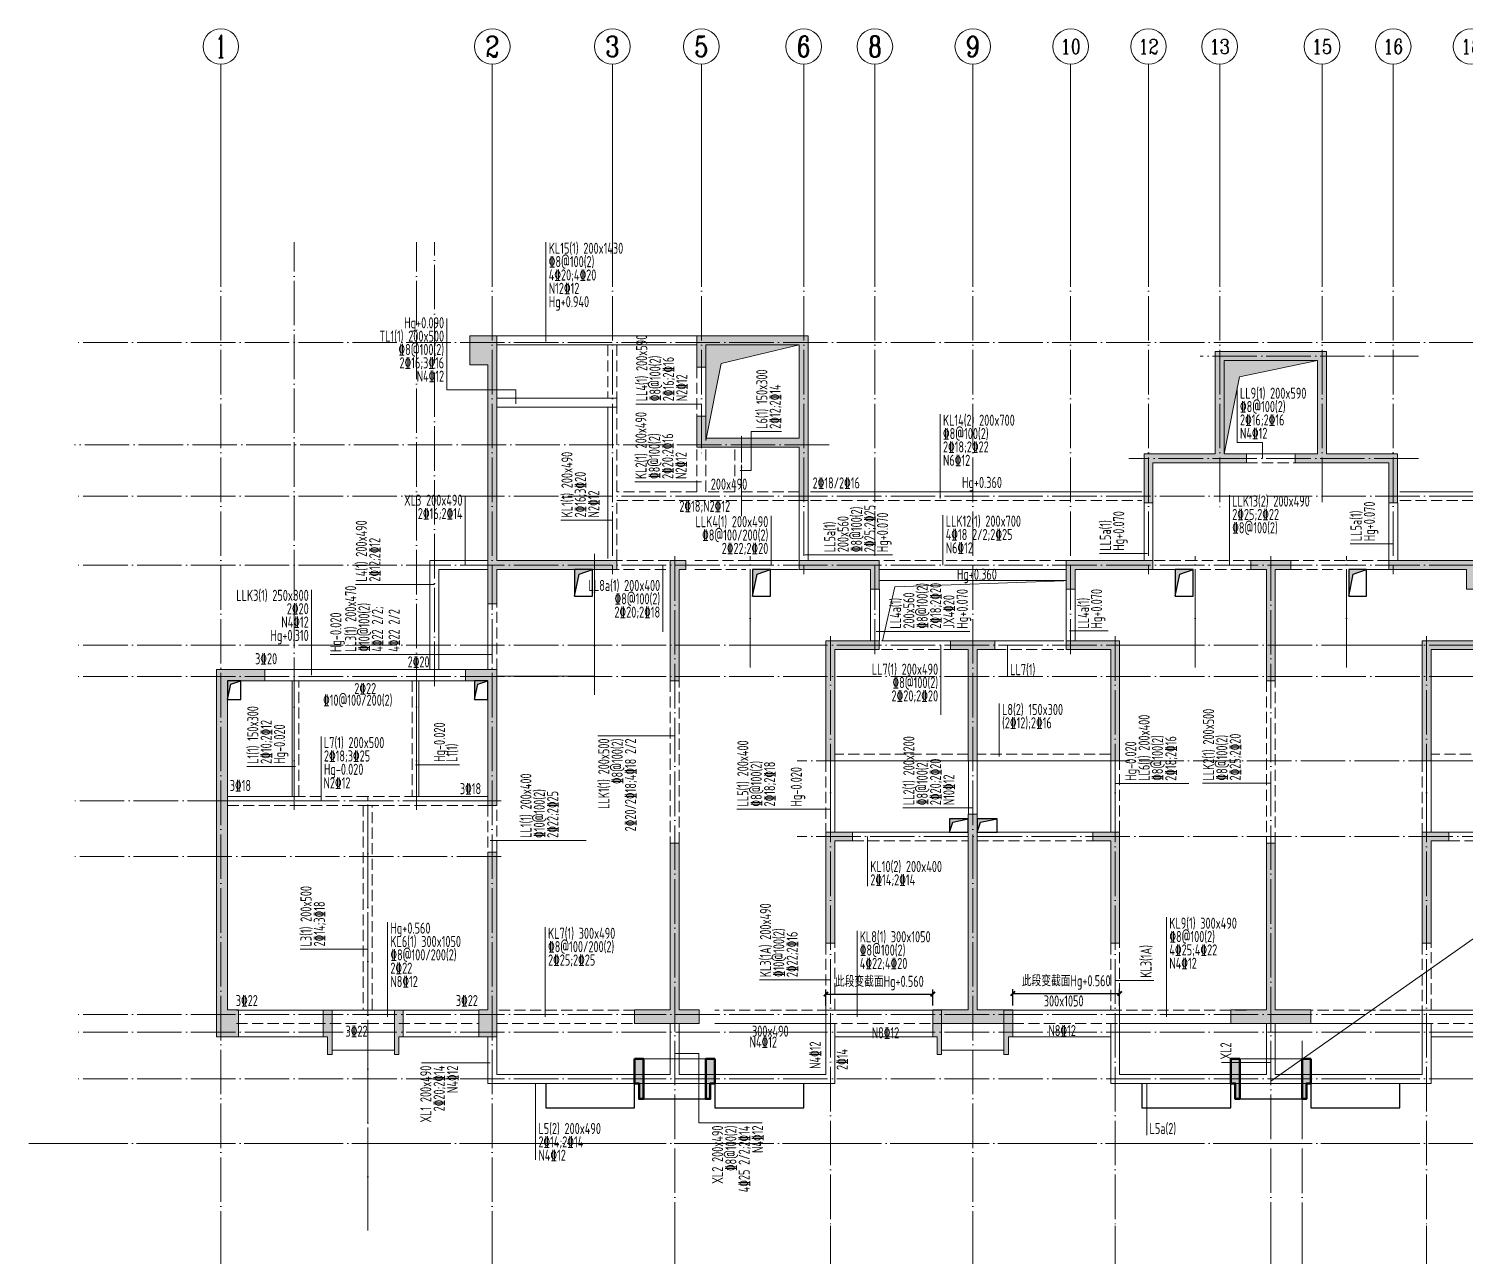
# Model space of a CAD drawing. Extents: x 5874492 to 7194610, y -939842 to -279257.
# Drawn here: x 7067266 to 7099554, y -798628 to -771037 of the extents above; entities that cross this region are included whole.
import ezdxf
from ezdxf.enums import TextEntityAlignment as Align

# ---------------------------------------------------------------- set-up
doc = ezdxf.new("R2010")
doc.units = 0
doc.header["$LTSCALE"] = 1000
doc.linetypes.add('DASH', pattern=[0.35, 0.25, -0.1])
doc.linetypes.add('DOTE', pattern=[2.42, 2, -0.2, 0.02, -0.2])
for name, color, linetype, lineweight in [('A-墙体', 140, 'Continuous', 50), ('A-大样-填充', 8, 'Continuous', 9), ('A-标注-轴号', 3, 'Continuous', 15), ('A-标注-轴号文字', 7, 'Continuous', 15), ('A-轴线-塔楼', 1, 'DOTE', 9), ('A-轴线-塔楼$J4-三层平面图-山2', 1, 'DOTE', 9), ('A-轴线-隔墙', 41, 'DOTE', 9), ('S-基础-DQ', 6, 'Continuous', 20), ('S-墙柱-HATCH', 251, 'Continuous', 20), ('S-墙柱-WALL', 6, 'Continuous', 20), ('S-大样-DIM', 3, 'Continuous', 20), ('S-大样-HATCH', 251, 'Continuous', 20), ('S-大样-实线', 2, 'Continuous', 20), ('S-板-BEAM', 4, 'DASH', 20), ('S-板-BEAM-CON', 2, 'Continuous', 20), ('S-板-板面填充', 251, 'Continuous', 20), ('S-板-模板线条', 140, 'Continuous', 20), ('S-板-洞口边线', 211, 'Continuous', 20), ('S-梁-垂直原位标注', 140, 'Continuous', 20), ('S-梁-垂直集中标注', 45, 'Continuous', 20), ('S-梁-水平原位标注', 21, 'Continuous', 20), ('S-梁-水平集中标注', 191, 'Continuous', 20), ('S-轴网-轴号', 3, 'Continuous', 20), ('S-轴网-轴线', 1, 'DOTE', 9)]:
    doc.layers.add(name, color=color, linetype=linetype, lineweight=lineweight)
doc.layers.add('HOLE', color=5, linetype='Continuous')
doc.layers.add('HOLE_HATCH', color=9, linetype='Continuous')
doc.styles.add('_TCH_AXIS', font='COMPLEX.shx', dxfattribs={"bigfont": 'hztxt.shx'})
doc.styles.add('COMPLEX', font='COMPLEX')
doc.styles.add('TSSD_Rein', font='tssdeng.shx', dxfattribs={"width": 0.7, "bigfont": 'hztxt.shx'})
doc.styles.add('TSSD_REIN_T3', font='tssdeng.shx', dxfattribs={"width": 0.7, "bigfont": 'hztxt.shx'})
doc.dimstyles.new('_TCH_ARCH&&100', dxfattribs={"dimtxt": 250, "dimasz": 100, "dimexe": 100, "dimexo": 100, "dimgap": 100, "dimtad": 1, "dimdec": 0, "dimzin": 0, "dimdsep": 46, "dimtxsty": 'TSSD_REIN_T3', "dimblk": 'ARCHTICK', "dimcen": 0.09, "dimclrt": 7, "dimazin": 2, "dimtfac": 1, "dimtdec": 0, "dimtix": 1, "dimtmove": 2, "dimatfit": 3, "dimfxl": 0, "dimtolj": 1, "dimtzin": 0, "dimarcsym": 0})

# ---------------------------------------------------------------- blocks, each defined once
blk = doc.blocks.new('20191023.11405152')
at = {"layer": 'S-大样-HATCH'}
h = blk.add_hatch(color=256, dxfattribs=at)
h.dxf.hatch_style = 1
h.paths.add_polyline_path([(-100, 0), (0, 0), (0, -400), (100, -400), (100, 600), (-100, 600)])
at = {"layer": 'S-大样-实线'}
blk.add_lwpolyline([(-100, 0), (0, 0), (0, -400), (100, -400), (100, 600), (-100, 600)], close=True, dxfattribs=at)
blk = doc.blocks.new('_ArchTick')
at = {"color": 0, "linetype": 'ByBlock', "const_width": 0.4}
blk.add_lwpolyline([(-0.5, -0.5), (0.5, 0.5)], dxfattribs=at)
blk = doc.blocks.new('*D1876')
at = {"layer": 'Defpoints', "color": 0, "linetype": 'Continuous', "transparency": 16777216}
for p in [(7087585, -792735), (7085185, -793093), (7087585, -793093)]:
    blk.add_point(p, dxfattribs=at)
at = {"layer": 'S-梁-水平集中标注', "color": 0, "linetype": 'Continuous', "lineweight": -2, "transparency": 16777216}
for p, q in [((7085185, -792993), (7085185, -792635)), ((7087585, -792993), (7087585, -792635)), ((7085185, -792735), (7087585, -792735))]:
    blk.add_line(p, q, dxfattribs=at)
at = {"layer": 'S-梁-水平集中标注', "color": 0, "linetype": 'Continuous', "lineweight": -2, "transparency": 16777216, "xscale": 100, "yscale": 100, "zscale": 100, "rotation": 180}
blk.add_blockref('_ArchTick', (7085185, -792735), dxfattribs=at)
at = {"layer": 'S-梁-水平集中标注', "color": 0, "linetype": 'Continuous', "lineweight": -2, "transparency": 16777216, "xscale": 100, "yscale": 100, "zscale": 100}
blk.add_blockref('_ArchTick', (7087585, -792735), dxfattribs=at)
at = {"layer": 'S-梁-水平集中标注', "color": 7, "linetype": 'Continuous', "transparency": 16777216, "insert": (7086385, -792486), "char_height": 250, "attachment_point": 5, "style": 'TSSD_REIN_T3'}
blk.add_mtext('\\A1;此段变截面Hg+0.560', dxfattribs=at)
blk = doc.blocks.new('*D1877')
at = {"layer": 'Defpoints', "color": 0, "linetype": 'Continuous', "transparency": 16777216}
for p in [(7091785, -792721), (7089385, -793093), (7091785, -793093)]:
    blk.add_point(p, dxfattribs=at)
at = {"layer": 'S-梁-水平集中标注', "color": 0, "linetype": 'Continuous', "lineweight": -2, "transparency": 16777216}
for p, q in [((7089385, -792993), (7089385, -792621)), ((7091785, -792993), (7091785, -792621)), ((7089385, -792721), (7091785, -792721))]:
    blk.add_line(p, q, dxfattribs=at)
at = {"layer": 'S-梁-水平集中标注', "color": 0, "linetype": 'Continuous', "lineweight": -2, "transparency": 16777216, "xscale": 100, "yscale": 100, "zscale": 100, "rotation": 180}
blk.add_blockref('_ArchTick', (7089385, -792721), dxfattribs=at)
at = {"layer": 'S-梁-水平集中标注', "color": 0, "linetype": 'Continuous', "lineweight": -2, "transparency": 16777216, "xscale": 100, "yscale": 100, "zscale": 100}
blk.add_blockref('_ArchTick', (7091785, -792721), dxfattribs=at)
at = {"layer": 'S-梁-水平集中标注', "color": 7, "linetype": 'Continuous', "transparency": 16777216, "insert": (7090585, -792472), "char_height": 250, "attachment_point": 5, "style": 'TSSD_REIN_T3'}
blk.add_mtext('\\A1;此段变截面Hg+0.560', dxfattribs=at)
blk = doc.blocks.new('sfdhgfjhgfkjhgkjhgk')
at = {"layer": 'S-板-BEAM'}
for p, q in [((6597491, -1417404), (6597491, -1418604)), ((6597691, -1418704), (6597691, -1417404)), ((6599491, -1417904), (6599491, -1419054)), ((6597691, -1420704), (6597691, -1418704)), ((6599491, -1419754), (6599491, -1420704)), ((6599691, -1420704), (6599691, -1419754)), ((6600341, -1419754), (6600341, -1420704)), ((6600491, -1420704), (6600491, -1419754)), ((6611841, -1420054), (6612941, -1420054)), ((6599491, -1420704), (6597691, -1420704)), ((6597691, -1422254), (6597691, -1420904)), ((6597691, -1420904), (6601791, -1420904)), ((6600341, -1420704), (6599691, -1420704)), ((6601791, -1420704), (6600491, -1420704)), ((6602041, -1420904), (6609491, -1420904)), ((6615291, -1420904), (6621741, -1420904)), ((6598866, -1422254), (6597691, -1422254)), ((6600666, -1422254), (6599441, -1422254)), ((6607791, -1422254), (6603591, -1422254)), ((6610716, -1422254), (6609741, -1422254)), ((6612141, -1422254), (6610716, -1422254)), ((6614066, -1422254), (6612841, -1422254)), ((6615041, -1422254), (6614066, -1422254)), ((6597141, -1422454), (6598866, -1422454)), ((6599441, -1422454), (6600591, -1422454)), ((6610791, -1422454), (6612141, -1422454)), ((6612841, -1422454), (6613991, -1422454)), ((6594991, -1424704), (6594991, -1423224)), ((6603641, -1424254), (6605191, -1424254)), ((6606191, -1424254), (6607741, -1424254)), ((6590541, -1427554), (6590541, -1424954)), ((6593091, -1424954), (6593091, -1427554)), ((6598891, -1424954), (6598891, -1428604)), ((6599091, -1428604), (6599091, -1424954)), ((6612291, -1424954), (6612291, -1428604)), ((6612491, -1428604), (6612491, -1424954)), ((6602391, -1426754), (6602391, -1428354)), ((6605591, -1426604), (6602591, -1426604)), ((6608791, -1426604), (6605791, -1426604)), ((6608991, -1428354), (6608991, -1426754)), ((6615791, -1426754), (6615791, -1428354)), ((6618991, -1426604), (6615991, -1426604)), ((6588941, -1427754), (6590466, -1427754)), ((6592091, -1427554), (6590466, -1427554)), ((6590466, -1427754), (6592091, -1427754)), ((6591991, -1427754), (6591991, -1432354)), ((6593166, -1427554), (6592091, -1427554)), ((6592091, -1427754), (6593166, -1427754)), ((6592191, -1432354), (6592191, -1427754)), ((6593166, -1427754), (6594791, -1427754)), ((6594791, -1427754), (6594791, -1428804)), ((6594991, -1428804), (6594991, -1427754)), ((6602991, -1428554), (6605591, -1428554)), ((6605791, -1428554), (6608391, -1428554)), ((6616391, -1428554), (6618991, -1428554)), ((6602391, -1430854), (6602391, -1432354)), ((6602591, -1432354), (6602591, -1430854)), ((6608791, -1430854), (6608791, -1432354)), ((6608991, -1432354), (6608991, -1430854)), ((6615791, -1430854), (6615791, -1432354)), ((6615991, -1432354), (6615991, -1430854)), ((6598091, -1432354), (6594991, -1432354)), ((6602441, -1432354), (6599891, -1432354)), ((6611841, -1432354), (6608991, -1432354)), ((6615791, -1432354), (6613291, -1432354)), ((6589141, -1432654), (6592091, -1432654)), ((6592091, -1432654), (6594591, -1432654)), ((6594991, -1432654), (6598091, -1432654)), ((6602391, -1432654), (6604791, -1432654)), ((6606591, -1432654), (6608991, -1432654)), ((6615791, -1432654), (6618191, -1432654))]:
    blk.add_line(p, q, dxfattribs=at)
at = {"layer": 'S-板-BEAM-CON'}
for p, q in [((6594991, -1417404), (6597591, -1417404)), ((6597606, -1417202), (6595006, -1417202)), ((6599491, -1417204), (6597591, -1417204)), ((6597591, -1417404), (6599491, -1417404)), ((6599691, -1419054), (6599691, -1417904)), ((6597691, -1418604), (6594991, -1418604)), ((6594991, -1418804), (6597691, -1418804)), ((6597491, -1418804), (6597491, -1422204)), ((6612941, -1419854), (6611841, -1419854)), ((6601791, -1420904), (6601791, -1422254)), ((6601991, -1422254), (6601991, -1420904)), ((6609491, -1420704), (6602041, -1420704)), ((6609541, -1420954), (6609541, -1422254)), ((6609741, -1422254), (6609741, -1420954)), ((6615041, -1420954), (6615041, -1422254)), ((6615241, -1422254), (6615241, -1420954)), ((6621741, -1420704), (6615291, -1420704)), ((6594791, -1422254), (6593491, -1422254)), ((6593491, -1422254), (6593491, -1424704)), ((6601766, -1422254), (6600666, -1422254)), ((6593691, -1422454), (6594791, -1422454)), ((6593691, -1424704), (6593691, -1422454)), ((6600741, -1422454), (6601766, -1422454)), ((6603591, -1422454), (6607791, -1422454)), ((6609741, -1422454), (6610641, -1422454)), ((6614141, -1422454), (6615041, -1422454)), ((6603391, -1422894), (6603391, -1424054)), ((6603591, -1422704), (6607791, -1422704)), ((6603591, -1424054), (6603591, -1422894)), ((6607791, -1422894), (6607791, -1424054)), ((6607991, -1424054), (6607991, -1422894)), ((6594791, -1423224), (6594791, -1424704)), ((6605191, -1424054), (6603641, -1424054)), ((6607741, -1424054), (6606191, -1424054)), ((6590466, -1424704), (6589781, -1424704)), ((6593166, -1424704), (6590466, -1424704)), ((6593591, -1424704), (6593166, -1424704)), ((6594291, -1424704), (6593591, -1424704)), ((6589781, -1424954), (6590466, -1424954)), ((6590391, -1424954), (6590391, -1427554)), ((6593166, -1424954), (6590466, -1424954)), ((6590466, -1424954), (6593166, -1424954)), ((6593166, -1424954), (6593591, -1424954)), ((6593241, -1427554), (6593241, -1424954)), ((6593591, -1424954), (6594291, -1424954)), ((6602591, -1426754), (6605591, -1426754)), ((6602591, -1428354), (6602591, -1426754)), ((6605591, -1426754), (6605591, -1427954)), ((6605791, -1426754), (6608791, -1426754)), ((6605791, -1426754), (6605791, -1427954)), ((6608791, -1426754), (6608791, -1428354)), ((6615991, -1426754), (6618991, -1426754)), ((6615991, -1428354), (6615991, -1426754)), ((6590466, -1427554), (6588941, -1427554)), ((6594791, -1427554), (6593166, -1427554)), ((6605591, -1428354), (6602991, -1428354)), ((6608391, -1428354), (6605791, -1428354)), ((6618991, -1428354), (6616391, -1428354)), ((6592091, -1432354), (6589141, -1432354)), ((6594591, -1432354), (6592091, -1432354)), ((6604791, -1432354), (6602391, -1432354)), ((6602391, -1432354), (6602391, -1433804)), ((6608991, -1432354), (6606591, -1432354)), ((6608991, -1433804), (6608991, -1432354)), ((6618191, -1432354), (6615791, -1432354)), ((6615791, -1432354), (6615791, -1433804)), ((6598891, -1432654), (6598891, -1433804)), ((6599091, -1433804), (6599091, -1432654)), ((6599891, -1432654), (6602391, -1432654)), ((6602591, -1434004), (6602591, -1432654)), ((6608791, -1432654), (6608791, -1434004)), ((6608991, -1432654), (6611841, -1432654)), ((6612291, -1432654), (6612291, -1433804)), ((6612491, -1433804), (6612491, -1432654)), ((6613291, -1432654), (6615791, -1432654)), ((6615991, -1434004), (6615991, -1432654)), ((6594791, -1432954), (6594791, -1434004)), ((6594991, -1433804), (6594991, -1432954)), ((6598891, -1433804), (6594991, -1433804)), ((6602391, -1433804), (6599091, -1433804)), ((6612291, -1433804), (6608991, -1433804)), ((6615791, -1433804), (6612491, -1433804)), ((6594791, -1434004), (6598991, -1434004)), ((6598991, -1434004), (6602591, -1434004)), ((6608791, -1434004), (6612391, -1434004)), ((6612391, -1434004), (6615991, -1434004))]:
    blk.add_line(p, q, dxfattribs=at)
at = {"layer": 'S-板-模板线条', "lineweight": -3}
for p, q in [((6596091, -1434004), (6596091, -1434554)), ((6598091, -1434554), (6598091, -1433954)), ((6599891, -1433954), (6599891, -1434554)), ((6601891, -1434554), (6601891, -1434004)), ((6609491, -1434004), (6609491, -1434554)), ((6611491, -1434554), (6611491, -1434004)), ((6613291, -1434004), (6613291, -1434554)), ((6615291, -1434554), (6615291, -1434004)), ((6598291, -1434354), (6599691, -1434354)), ((6611691, -1434354), (6613091, -1434354)), ((6596091, -1434554), (6598091, -1434554)), ((6599891, -1434554), (6601891, -1434554)), ((6609491, -1434554), (6611491, -1434554)), ((6613291, -1434554), (6615291, -1434554))]:
    blk.add_line(p, q, dxfattribs=at)
at = {"layer": 'S-板-模板线条', "ltscale": 0.5}
for points in [[(6588691, -1432954), (6591191, -1432954), (6591191, -1433354), (6591291, -1433354), (6591291, -1433254), (6592691, -1433254), (6592691, -1433354), (6592791, -1433354), (6592791, -1432954), (6594791, -1432954), (6594791, -1434004), (6598091, -1434004), (6598091, -1433454), (6599891, -1433454), (6599891, -1434004), (6602591, -1434004), (6602591, -1432954), (6604891, -1432954), (6604891, -1433354), (6604991, -1433354), (6604991, -1433254), (6606391, -1433254), (6606391, -1433354), (6606491, -1433354), (6606491, -1432954), (6608791, -1432954), (6608791, -1434004), (6611491, -1434004), (6611491, -1433454), (6612391, -1433454)], [(6618291, -1432954), (6615991, -1432954), (6615991, -1434004), (6613291, -1434004), (6613291, -1433454), (6612391, -1433454)]]:
    blk.add_lwpolyline(points, dxfattribs=at)
blk = doc.blocks.new('safdjhfgjhgfkjhgk')
at = {"layer": 'S-梁-水平集中标注'}
blk.add_line((6921835, -1434004), (6921835, -1435166), dxfattribs=at)
at = {"layer": 'S-梁-水平集中标注', "linetype": 'Continuous', "style": 'TSSD_Rein', "width": 0.7}
blk.add_text('L5a(2)', height=250, dxfattribs=at).set_placement((6921898, -1435143))
blk = doc.blocks.new('_AXISO')
blk.add_circle((0, 0), 0.5)
at = {"layer": 'S-轴网-轴号', "style": 'COMPLEX', "width": 1.041667}
blk.add_attdef('A', text='', height=0.56, dxfattribs=at).set_placement((-0.25, -0.28), (0.25, -0.28), align=Align.FIT)
blk = doc.blocks.new('ZHOUWANG3')
at = {"layer": 'A-标注-轴号'}
for p, q in [((88652, 248942), (88652, 252942)), ((94752, 248942), (94752, 252942)), ((97452, 248942), (97452, 252942)), ((99452, 248942), (99452, 252942)), ((101752, 248942), (101752, 252942)), ((103352, 248942), (103352, 252942)), ((105552, 248942), (105552, 252942)), ((107752, 248942), (107752, 252942)), ((109502, 248942), (109502, 252942)), ((111102, 248942), (111102, 252942)), ((113402, 248942), (113402, 252942)), ((115002, 248942), (115002, 252942)), ((88652, 226834), (88652, 222834)), ((94752, 226834), (94752, 222834)), ((98852, 226834), (98852, 222834)), ((102352, 226834), (102352, 222834)), ((105552, 226834), (105552, 222834)), ((108752, 226834), (108752, 222834)), ((112252, 226834), (112252, 222834)), ((112952, 226834), (112952, 222834)), ((115752, 226834), (115752, 222834))]:
    blk.add_line(p, q, dxfattribs=at)
at = {"layer": 'A-轴线-塔楼', "linetype": 'DOTE', "ltscale": 0.5}
for p, q in [((88652, 248942), (88652, 226834)), ((94752, 248942), (94752, 226834)), ((97452, 248942), (97452, 241486)), ((99452, 248942), (99452, 244136)), ((101752, 248942), (101752, 241486)), ((103352, 248942), (103352, 239686)), ((105552, 248942), (105552, 226834)), ((107752, 248942), (107752, 239686)), ((109502, 248942), (109502, 241486)), ((111102, 248942), (111102, 242986)), ((113402, 248942), (113402, 243076)), ((115002, 248942), (115002, 241486)), ((139798, 246686), (85362, 246686)), ((115570, 246386), (110660, 246386)), ((102322, 244386), (85362, 244386)), ((115570, 244086), (109062, 244086)), ((139798, 243236), (85362, 243236)), ((98852, 241886), (98852, 226834)), ((112252, 241886), (112252, 226834)), ((139798, 241686), (85362, 241686)), ((102352, 240086), (102352, 226834)), ((108752, 240086), (108752, 226834)), ((115752, 240086), (115752, 226834)), ((139798, 239886), (85362, 239886)), ((139798, 239186), (85362, 239186)), ((122394, 235586), (101608, 235586)), ((139798, 231586), (85362, 231586)), ((112952, 230993), (112952, 226834)), ((139798, 228686), (85362, 228686))]:
    blk.add_line(p, q, dxfattribs=at)
at = {"layer": 'A-轴线-隔墙', "ltscale": 0.5}
for p, q in [((90302, 236186), (90302, 248942)), ((93052, 236186), (93052, 248942)), ((93452, 238966), (93452, 248942)), ((100352, 242784), (100352, 244586)), ((97052, 238770), (97052, 241936)), ((100552, 239386), (100552, 241886)), ((110552, 239386), (110552, 241886)), ((113952, 239386), (113952, 241886)), ((122394, 237286), (101608, 237286)), ((94952, 236386), (85362, 236386)), ((91952, 226834), (91952, 236486)), ((94952, 235136), (85362, 235136)), ((139798, 231186), (85362, 231186)), ((139798, 230136), (85362, 230136))]:
    blk.add_line(p, q, dxfattribs=at)
at = {"layer": 'A-标注-轴号'}
ref = blk.add_blockref('_AXISO', (88652, 253342), dxfattribs=dict(at, xscale=800, yscale=800, zscale=800))
ref.add_attrib('A', '1', dxfattribs={"layer": 'A-标注-轴号文字', "ltscale": 0.2, "height": 515, "style": '_TCH_AXIS'}).set_placement((88542, 253085), (88762, 253085), align=Align.FIT)
ref = blk.add_blockref('_AXISO', (94752, 253342), dxfattribs=dict(at, xscale=800, yscale=800, zscale=800))
ref.add_attrib('A', '2', dxfattribs={"layer": 'A-标注-轴号文字', "ltscale": 0.2, "height": 466, "style": '_TCH_AXIS'}).set_placement((94597, 253109), (94907, 253109), align=Align.FIT)
ref = blk.add_blockref('_AXISO', (97452, 253342), dxfattribs=dict(at, xscale=800, yscale=800, zscale=800))
ref.add_attrib('A', '3', dxfattribs={"layer": 'A-标注-轴号文字', "ltscale": 0.2, "height": 466, "style": '_TCH_AXIS'}).set_placement((97297, 253109), (97607, 253109), align=Align.FIT)
ref = blk.add_blockref('_AXISO', (99452, 253342), dxfattribs=dict(at, xscale=800, yscale=800, zscale=800))
ref.add_attrib('A', '5', dxfattribs={"layer": 'A-标注-轴号文字', "ltscale": 0.2, "height": 466, "style": '_TCH_AXIS'}).set_placement((99297, 253109), (99607, 253109), align=Align.FIT)
ref = blk.add_blockref('_AXISO', (101752, 253342), dxfattribs=dict(at, xscale=800, yscale=800, zscale=800))
ref.add_attrib('A', '6', dxfattribs={"layer": 'A-标注-轴号文字', "ltscale": 0.2, "height": 466, "style": '_TCH_AXIS'}).set_placement((101597, 253109), (101907, 253109), align=Align.FIT)
ref = blk.add_blockref('_AXISO', (103352, 253342), dxfattribs=dict(at, xscale=800, yscale=800, zscale=800))
ref.add_attrib('A', '8', dxfattribs={"layer": 'A-标注-轴号文字', "ltscale": 0.2, "height": 466, "style": '_TCH_AXIS'}).set_placement((103197, 253109), (103507, 253109), align=Align.FIT)
ref = blk.add_blockref('_AXISO', (105552, 253342), dxfattribs=dict(at, xscale=800, yscale=800, zscale=800))
ref.add_attrib('A', '9', dxfattribs={"layer": 'A-标注-轴号文字', "ltscale": 0.2, "height": 466, "style": '_TCH_AXIS'}).set_placement((105397, 253109), (105707, 253109), align=Align.FIT)
ref = blk.add_blockref('_AXISO', (107752, 253342), dxfattribs=dict(at, xscale=800, yscale=800, zscale=800))
ref.add_attrib('A', '10', dxfattribs={"layer": 'A-标注-轴号文字', "ltscale": 0.2, "height": 328.4, "style": '_TCH_AXIS'}).set_placement((107525, 253178), (107979, 253178), align=Align.FIT)
ref = blk.add_blockref('_AXISO', (109502, 253342), dxfattribs=dict(at, xscale=800, yscale=800, zscale=800))
ref.add_attrib('A', '12', dxfattribs={"layer": 'A-标注-轴号文字', "ltscale": 0.2, "height": 328.4, "style": '_TCH_AXIS'}).set_placement((109275, 253178), (109729, 253178), align=Align.FIT)
ref = blk.add_blockref('_AXISO', (111102, 253342), dxfattribs=dict(at, xscale=800, yscale=800, zscale=800))
ref.add_attrib('A', '13', dxfattribs={"layer": 'A-标注-轴号文字', "ltscale": 0.2, "height": 328.4, "style": '_TCH_AXIS'}).set_placement((110875, 253178), (111329, 253178), align=Align.FIT)
ref = blk.add_blockref('_AXISO', (113402, 253342), dxfattribs=dict(at, xscale=800, yscale=800, zscale=800))
ref.add_attrib('A', '15', dxfattribs={"layer": 'A-标注-轴号文字', "ltscale": 0.2, "height": 328.4, "style": '_TCH_AXIS'}).set_placement((113175, 253178), (113629, 253178), align=Align.FIT)
ref = blk.add_blockref('_AXISO', (115002, 253342), dxfattribs=dict(at, xscale=800, yscale=800, zscale=800))
ref.add_attrib('A', '16', dxfattribs={"layer": 'A-标注-轴号文字', "ltscale": 0.2, "height": 328.4, "style": '_TCH_AXIS'}).set_placement((114775, 253178), (115229, 253178), align=Align.FIT)
ref = blk.add_blockref('_AXISO', (116752, 253342), dxfattribs=dict(at, xscale=800, yscale=800, zscale=800))
ref.add_attrib('A', '18', dxfattribs={"layer": 'A-标注-轴号文字', "ltscale": 0.2, "height": 328.4, "style": '_TCH_AXIS'}).set_placement((116525, 253178), (116979, 253178), align=Align.FIT)
blk = doc.blocks.new('sgjhfgjhgj')
at = {"layer": 'HOLE_HATCH', "ltscale": 0.5}
for points in [[(268519, 605212), (268919, 605212), (268619, 605112), (268519, 604612)], [(272519, 605212), (272919, 605212), (272619, 605112), (272519, 604612)], [(282019, 605212), (282419, 605212), (282119, 605112), (282019, 604612)], [(285919, 605212), (286319, 605212), (286019, 605112), (285919, 604612)], [(260719, 602712), (261019, 602712), (260794, 602637), (260719, 602292)], [(266269, 602712), (266569, 602712), (266344, 602637), (266269, 602292)], [(276948, 599612), (277368, 599612), (277023, 599537), (276948, 599312)], [(277569, 599612), (278014, 599612), (277644, 599537), (277569, 599312)]]:
    blk.add_hatch(color=256, dxfattribs=at).paths.add_polyline_path(points)
at = {"layer": 'HOLE', "ltscale": 0.5}
for points in [[(268519, 604612), (268919, 604612), (268919, 605212), (268519, 605212)], [(272519, 604612), (272919, 604612), (272919, 605212), (272519, 605212)], [(282019, 604612), (282419, 604612), (282419, 605212), (282019, 605212)], [(285919, 604612), (286319, 604612), (286319, 605212), (285919, 605212)], [(260719, 602292), (261019, 602292), (261019, 602712), (260719, 602712)], [(266269, 602292), (266569, 602292), (266569, 602712), (266269, 602712)], [(276948, 599312), (277368, 599312), (277368, 599612), (276948, 599612)], [(277569, 599312), (278014, 599312), (278014, 599612), (277569, 599612)]]:
    blk.add_lwpolyline(points, close=True, dxfattribs=at)
for points in [[(268519, 604612), (268619, 605112), (268919, 605212)], [(272519, 604612), (272619, 605112), (272919, 605212)], [(282019, 604612), (282119, 605112), (282419, 605212)], [(285919, 604612), (286019, 605112), (286319, 605212)], [(260719, 602292), (260794, 602637), (261019, 602712)], [(266269, 602292), (266344, 602637), (266569, 602712)], [(276948, 599312), (277023, 599537), (277368, 599612)], [(277569, 599312), (277644, 599537), (278014, 599612)]]:
    blk.add_lwpolyline(points, dxfattribs=at)
blk = doc.blocks.new('safhgfjhgfj')
at = {"layer": 'S-墙柱-HATCH', "ltscale": 0.2}
h = blk.add_hatch(color=256, dxfattribs=at)
h.paths.add_polyline_path([(6336110, -688648), (6336110, -694018), (6335910, -694018), (6335910, -693248), (6333210, -693248), (6333210, -693048), (6333310, -693048), (6335910, -693048), (6335910, -687998), (6336510, -687998), (6336510, -688648)])
h.paths.add_polyline_path([(6312710, -703448), (6312710, -703148), (6311910, -703148), (6311910, -698748), (6311710, -698748), (6311710, -703148), (6310910, -703148), (6310910, -703448)])
h.paths.add_polyline_path([(6311910, -697548), (6311710, -697548), (6311710, -695048), (6311310, -695048), (6311310, -694848), (6312310, -694848), (6312310, -695048), (6311910, -695048)])
h.paths.add_polyline_path([(6325110, -697548), (6325310, -697548), (6325310, -695048), (6325710, -695048), (6325710, -694848), (6324710, -694848), (6324710, -695048), (6325110, -695048)])
h.paths.add_polyline_path([(6324310, -703448), (6324310, -703148), (6325110, -703148), (6325110, -698748), (6325310, -698748), (6325310, -703148), (6326110, -703148), (6326110, -703448)])
h.paths.add_polyline_path([(6331360, -703448), (6331360, -703148), (6331810, -703148), (6331810, -699398), (6332010, -699398), (6332010, -703148), (6332810, -703148), (6332810, -703448)])
h.paths.add_polyline_path([(6332010, -695748), (6331810, -695748), (6331810, -693248), (6331660, -693248), (6331660, -693048), (6332010, -693048)])
h.paths.add_polyline_path([(6336310, -703148), (6336110, -703148), (6336110, -699598), (6335910, -699598), (6335910, -703748), (6336310, -703748)])
h.paths.add_polyline_path([(6336610, -695748), (6336110, -695748), (6336110, -698548), (6335910, -698548), (6335910, -695498), (6336610, -695498)])
h.paths.add_polyline_path([(6319410, -703448), (6319410, -703148), (6318610, -703148), (6318610, -699398), (6318410, -699398), (6318410, -703148), (6317610, -703148), (6317610, -703448)])
h.paths.add_polyline_path([(6318410, -695748), (6318610, -695748), (6318610, -693248), (6318960, -693248), (6318960, -693048), (6318060, -693048), (6318060, -693248), (6318410, -693248)])
h.paths.add_polyline_path([(6307910, -693048), (6307910, -693248), (6309510, -693248), (6309510, -693688), (6309710, -693688), (6309710, -693048)])
h.paths.add_polyline_path([(6314110, -693248), (6315860, -693248), (6315860, -693048), (6313910, -693048), (6313910, -693688), (6314110, -693688)])
h.paths.add_polyline_path([(6322910, -693248), (6321160, -693248), (6321160, -693048), (6323110, -693048), (6323110, -693688), (6322910, -693688)])
h.paths.add_polyline_path([(6329135, -693048), (6329135, -693248), (6327510, -693248), (6327510, -693688), (6327310, -693688), (6327310, -693048)])
h.paths.add_polyline_path([(6321360, -691748), (6321360, -690648), (6319760, -690648), (6319760, -688348), (6317260, -688348), (6317260, -690648), (6315660, -690648), (6315660, -691748), (6315860, -691748), (6315860, -690848), (6317960, -690848), (6317960, -690648), (6317460, -690648), (6317460, -688548), (6319560, -688548), (6319560, -690648), (6319060, -690648), (6319060, -690848), (6321160, -690848), (6321160, -691748)])
h.paths.add_polyline_path([(6307910, -690498), (6307910, -691698), (6308110, -691698), (6308110, -687998), (6305610, -687998), (6305610, -688698), (6305810, -688698), (6305810, -688198), (6307910, -688198), (6307910, -690298), (6305810, -690298), (6305810, -689798), (6305610, -689798), (6305610, -690498)])
h.paths.add_polyline_path([(6300910, -688648), (6300910, -694018), (6301110, -694018), (6301110, -693248), (6303810, -693248), (6303810, -693048), (6303710, -693048), (6301110, -693048), (6301110, -687998), (6300510, -687998), (6300510, -688648)])
h.paths.add_polyline_path([(6313910, -695048), (6314910, -695048), (6314910, -697548), (6315110, -697548), (6315110, -694848), (6313910, -694848)])
h.paths.add_polyline_path([(6300410, -695748), (6300910, -695748), (6300910, -698548), (6301110, -698548), (6301110, -695498), (6300410, -695498)])
h.paths.add_polyline_path([(6295310, -703148), (6295060, -703148), (6295060, -695748), (6295900, -695748), (6295900, -695498), (6294810, -695498), (6294810, -703748), (6295310, -703748)])
h.paths.add_polyline_path([(6305660, -703448), (6305660, -703148), (6305210, -703148), (6305210, -699398), (6305010, -699398), (6305010, -703148), (6304210, -703148), (6304210, -703448)])
h.paths.add_polyline_path([(6315110, -701648), (6315110, -699148), (6314510, -699148), (6314510, -699348), (6314910, -699348), (6314910, -701648)])
h.paths.add_polyline_path([(6308710, -699348), (6309110, -699348), (6309110, -699148), (6308510, -699148), (6308510, -701648), (6308710, -701648)])
h.paths.add_polyline_path([(6308710, -695048), (6309710, -695048), (6309710, -694848), (6308510, -694848), (6308510, -697548), (6308710, -697548)])
h.paths.add_polyline_path([(6305010, -695748), (6305210, -695748), (6305210, -693248), (6305360, -693248), (6305360, -693048), (6305010, -693048)])
h.paths.add_polyline_path([(6328110, -690798), (6330810, -690798), (6330810, -690148), (6330610, -690148), (6330610, -690598), (6328110, -690598), (6328110, -688598), (6330610, -688598), (6330610, -689048), (6330810, -689048), (6330810, -687998), (6330310, -687998), (6330310, -688398), (6327910, -688398), (6327910, -691698), (6328110, -691698)])
h.paths.add_polyline_path([(6323110, -695048), (6322110, -695048), (6322110, -697548), (6321910, -697548), (6321910, -694848), (6323110, -694848)])
h.paths.add_polyline_path([(6341710, -703148), (6341960, -703148), (6341960, -695748), (6341120, -695748), (6341120, -695498), (6342210, -695498), (6342210, -703748), (6341710, -703748)])
h.paths.add_polyline_path([(6321910, -701648), (6321910, -699148), (6322510, -699148), (6322510, -699348), (6322110, -699348), (6322110, -701648)])
h.paths.add_polyline_path([(6328310, -699348), (6327910, -699348), (6327910, -699148), (6328510, -699148), (6328510, -701648), (6328310, -701648)])
h.paths.add_polyline_path([(6328310, -695048), (6327310, -695048), (6327310, -694848), (6328510, -694848), (6328510, -697548), (6328310, -697548)])
h.paths.add_polyline_path([(6300710, -703148), (6300910, -703148), (6300910, -699598), (6301110, -699598), (6301110, -703748), (6300710, -703748)])
at = {"layer": 'S-墙柱-WALL'}
for points in [[(6300910, -688648), (6300910, -694018), (6301110, -694018), (6301110, -693248), (6303810, -693248), (6303810, -693048), (6303710, -693048), (6303710, -693048), (6301110, -693048), (6301110, -687998), (6300510, -687998), (6300510, -688648)], [(6307910, -690498), (6307910, -691698), (6308110, -691698), (6308110, -687998), (6305610, -687998), (6305610, -688698), (6305810, -688698), (6305810, -688198), (6307910, -688198), (6307910, -690298), (6305810, -690298), (6305810, -689798), (6305610, -689798), (6305610, -690498)], [(6321360, -691748), (6321360, -690648), (6319760, -690648), (6319760, -688348), (6317260, -688348), (6317260, -690648), (6315660, -690648), (6315660, -691748), (6315860, -691748), (6315860, -690848), (6317960, -690848), (6317960, -690648), (6317460, -690648), (6317460, -688548), (6319560, -688548), (6319560, -690648), (6319060, -690648), (6319060, -690848), (6321160, -690848), (6321160, -691748)], [(6305010, -695748), (6305210, -695748), (6305210, -693248), (6305360, -693248), (6305360, -693048), (6305010, -693048)], [(6307910, -693048), (6307910, -693248), (6309510, -693248), (6309510, -693688), (6309710, -693688), (6309710, -693048)], [(6314110, -693248), (6315860, -693248), (6315860, -693048), (6313910, -693048), (6313910, -693688), (6314110, -693688)], [(6318410, -695748), (6318610, -695748), (6318610, -693248), (6318960, -693248), (6318960, -693048), (6318060, -693048), (6318060, -693248), (6318410, -693248)], [(6322910, -693248), (6321160, -693248), (6321160, -693048), (6323110, -693048), (6323110, -693688), (6322910, -693688)], [(6308710, -695048), (6309710, -695048), (6309710, -694848), (6308510, -694848), (6308510, -697548), (6308710, -697548)], [(6311910, -697548), (6311710, -697548), (6311710, -695048), (6311310, -695048), (6311310, -694848), (6312310, -694848), (6312310, -695048), (6311910, -695048)], [(6313910, -695048), (6314910, -695048), (6314910, -697548), (6315110, -697548), (6315110, -694848), (6313910, -694848)], [(6323110, -695048), (6322110, -695048), (6322110, -697548), (6321910, -697548), (6321910, -694848), (6323110, -694848)], [(6295310, -703148), (6295060, -703148), (6295060, -695748), (6295900, -695748), (6295900, -695498), (6294810, -695498), (6294810, -703748), (6295310, -703748)], [(6300410, -695748), (6300910, -695748), (6300910, -698548), (6301110, -698548), (6301110, -695498), (6300410, -695498)], [(6312710, -703448), (6312710, -703148), (6311910, -703148), (6311910, -698748), (6311710, -698748), (6311710, -703148), (6310910, -703148), (6310910, -703448)], [(6308710, -699348), (6309110, -699348), (6309110, -699148), (6308510, -699148), (6308510, -701648), (6308710, -701648)], [(6315110, -701648), (6315110, -699148), (6314510, -699148), (6314510, -699348), (6314910, -699348), (6314910, -701648)], [(6321910, -701648), (6321910, -699148), (6322510, -699148), (6322510, -699348), (6322110, -699348), (6322110, -701648)], [(6300710, -703148), (6300910, -703148), (6300910, -699598), (6301110, -699598), (6301110, -703748), (6300710, -703748)], [(6305660, -703448), (6305660, -703148), (6305210, -703148), (6305210, -699398), (6305010, -699398), (6305010, -703148), (6304210, -703148), (6304210, -703448)], [(6319410, -703448), (6319410, -703148), (6318610, -703148), (6318610, -699398), (6318410, -699398), (6318410, -703148), (6317610, -703148), (6317610, -703448)]]:
    blk.add_lwpolyline(points, close=True, dxfattribs=at)

msp = doc.modelspace()

# ---------------------------------------------------------------- hatches: boundary and pattern name
at = {"layer": 'A-大样-填充', "ltscale": 0.5}
h = msp.add_hatch(color=256, dxfattribs=at)
h.dxf.hatch_style = 1
h.paths.add_polyline_path([(7080884.7, -794192.7), (7081084.7, -794192.7), (7081084.7, -795092.7), (7080984.7, -795092.7), (7080984.7, -794742.7), (7080884.7, -794742.7)])
h = msp.add_hatch(color=256, dxfattribs=at)
h.dxf.hatch_style = 1
h.paths.add_polyline_path([(7082684.7, -794192.7), (7082484.7, -794192.7), (7082484.7, -795092.7), (7082584.7, -795092.7), (7082584.7, -794742.7), (7082684.7, -794742.7)])
h = msp.add_hatch(color=256, dxfattribs=at)
h.dxf.hatch_style = 1
h.paths.add_polyline_path([(7094284.7, -794192.7), (7094484.7, -794192.7), (7094484.7, -795092.7), (7094384.7, -795092.7), (7094384.7, -794742.7), (7094284.7, -794742.7)])
h = msp.add_hatch(color=256, dxfattribs=at)
h.dxf.hatch_style = 1
h.paths.add_polyline_path([(7096084.7, -794192.7), (7095884.7, -794192.7), (7095884.7, -795092.7), (7095984.7, -795092.7), (7095984.7, -794742.7), (7096084.7, -794742.7)])
at = {"layer": 'S-板-板面填充'}
h = msp.add_hatch(color=256, dxfattribs=at)
h.dxf.hatch_style = 1
h.paths.add_polyline_path([(7084584.7, -778142.7), (7082484.7, -778142.7), (7082484.7, -780292.7), (7082830.1, -778563.2)])
h = msp.add_hatch(color=256, dxfattribs=at)
h.dxf.hatch_style = 1
h.paths.add_polyline_path([(7096234.7, -778492.7), (7094134.7, -778492.7), (7094134.7, -780592.7), (7094480.1, -778863.2)])

# ---------------------------------------------------------------- linework, layer by layer
at = {"layer": 'A-墙体'}
for points in [[(7080884.7, -794192.7), (7081084.7, -794192.7), (7081084.7, -795092.7), (7080984.7, -795092.7), (7080984.7, -794742.7), (7080884.7, -794742.7), (7080884.7, -794192.7)], [(7082684.7, -794192.7), (7082484.7, -794192.7), (7082484.7, -795092.7), (7082584.7, -795092.7), (7082584.7, -794742.7), (7082684.7, -794742.7), (7082684.7, -794192.7)], [(7094284.7, -794192.7), (7094484.7, -794192.7), (7094484.7, -795092.7), (7094384.7, -795092.7), (7094384.7, -794742.7), (7094284.7, -794742.7), (7094284.7, -794192.7)], [(7096084.7, -794192.7), (7095884.7, -794192.7), (7095884.7, -795092.7), (7095984.7, -795092.7), (7095984.7, -794742.7), (7096084.7, -794742.7), (7096084.7, -794192.7)]]:
    msp.add_lwpolyline(points, dxfattribs=at)
at = {"layer": 'A-轴线-塔楼$J4-三层平面图-山2'}
msp.add_lwpolyline([(7074884.7, -798045.5), (7074884.7, -788292.7)], dxfattribs=at)
at = {"layer": 'S-基础-DQ', "ltscale": 0.5}
for points in [[(7077784.7, -785592.7), (7079984.7, -785592.7), (7079984.7, -783192.7)], [(7083484.7, -783192.7), (7083484.7, -784892.7), (7085184.7, -784892.7)], [(7091784.7, -784892.7), (7093484.7, -784892.7), (7093484.7, -783192.7)], [(7098584.7, -784892.7), (7096884.7, -784892.7), (7096884.7, -783192.7)], [(7071734.7, -788392.7), (7073234.7, -788392.7), (7073234.7, -785692.7)], [(7077484.7, -788392.7), (7075984.7, -788392.7), (7075984.7, -785692.7)], [(7085284.7, -789092.7), (7085284.7, -787492.7)], [(7091684.7, -789092.7), (7091684.7, -787492.7)], [(7098684.7, -789092.7), (7098684.7, -787492.7)]]:
    msp.add_lwpolyline(points, dxfattribs=at)
at = {"layer": 'S-板-洞口边线'}
for points in [[(7084584.7, -778142.7), (7082484.7, -778142.7), (7082484.7, -780292.7), (7082830.1, -778563.2)], [(7096234.7, -778492.7), (7094134.7, -778492.7), (7094134.7, -780592.7), (7094480.1, -778863.2)]]:
    msp.add_lwpolyline(points, close=True, dxfattribs=at)
msp.add_lwpolyline([(7086452.9, -784792.7), (7086735.2, -783578.1), (7090534.7, -783442.7)], dxfattribs=at)
at = {"layer": 'S-梁-垂直原位标注'}
msp.add_lwpolyline([(7095184.7, -794692.7), (7118784.7, -778092.7)], dxfattribs=at)
at = {"layer": 'S-梁-垂直集中标注'}
for p, q in [((7082384.7, -779472.6), (7080908.2, -779472.6)), ((7083503.5, -780092), (7084187.2, -780092)), ((7083503.5, -780968.9), (7083503.5, -780092)), ((7083259.7, -780968.9), (7083503.5, -780968.9)), ((7082384.7, -781219.3), (7080892.6, -781219.3)), ((7080384.7, -782083.7), (7079229.6, -782083.7)), ((7097934.7, -782617.5), (7096964.8, -782617.5)), ((7084709.7, -782865.6), (7086677, -782865.6)), ((7092409.7, -782832.1), (7091329.9, -782832.1)), ((7076384.7, -783527.6), (7074607.7, -783527.6)), ((7086309.7, -784583.2), (7088422, -784583.2)), ((7090659.7, -784569), (7091527.4, -784569)), ((7074043.8, -785103.1), (7077684.7, -785103.1)), ((7081784.7, -786928), (7080057.2, -786928)), ((7073259.7, -787622.5), (7072167.9, -787622.5)), ((7075959.7, -787579), (7076950.1, -787579)), ((7091684.7, -788003.3), (7093340.8, -788003.3)), ((7095184.7, -787997.2), (7093648.4, -787997.2)), ((7085284.7, -788581.3), (7083183.4, -788581.3)), ((7088484.7, -788551.8), (7086913.4, -788551.8)), ((7077634.7, -789286.3), (7079796.3, -789286.3)), ((7074884.7, -791726.3), (7073363.8, -791726.3)), ((7085284.7, -792416.7), (7083690, -792416.7)), ((7091684.7, -792428.4), (7092550.8, -792428.4)), ((7077634.7, -794280.5), (7076093.8, -794280.5)), ((7081784.7, -794068.9), (7082324.4, -794068.9)), ((7082324.4, -794068.9), (7082324.4, -795626.8)), ((7095184.7, -794269.3), (7094077.4, -794269.3)), ((7082324.4, -795626.8), (7083753.4, -795626.8))]:
    msp.add_line(p, q, dxfattribs=at)
at = {"layer": 'S-梁-水平集中标注'}
for p, q in [((7078891.8, -778067.7), (7078891.8, -775836.8)), ((7076664.4, -779150), (7076664.4, -777550)), ((7094427.9, -780338), (7094427.9, -779104.6)), ((7078212.1, -779150), (7076664.4, -779150)), ((7078212.1, -779467.7), (7078212.1, -779150)), ((7087752.5, -781592.7), (7087752.5, -779702.1)), ((7094998.8, -780338), (7094427.9, -780338)), ((7094998.8, -780692.7), (7094998.8, -780338)), ((7077078.1, -783092.7), (7077078.1, -781538.1)), ((7094253, -783092.7), (7094253, -781519)), ((7083951.9, -783092.7), (7083951.9, -781982)), ((7087814.1, -783092.7), (7087814.1, -781971)), ((7081520.8, -783092.7), (7081520.8, -784593.6)), ((7073622.1, -785567.7), (7073622.1, -783647.7)), ((7087768.1, -784892.7), (7087768.1, -786457.4)), ((7089262.4, -784892.7), (7089262.4, -785591)), ((7089080.9, -787392.7), (7089080.9, -786203.4)), ((7073838.6, -788392.7), (7073838.6, -786947.5)), ((7086119.2, -789192.7), (7086119.2, -790311.4)), ((7092840.3, -793242.7), (7092840.3, -791007.3)), ((7075332.2, -793242.7), (7075332.2, -791117)), ((7078875.8, -793242.7), (7078875.8, -791234)), ((7085882.9, -793242.7), (7085882.9, -791310.8)), ((7078659.5, -794742.7), (7078659.5, -796462.7))]:
    msp.add_line(p, q, dxfattribs=at)
at = {"layer": 'S-轴网-轴线'}
msp.add_lwpolyline([(7067266.3, -796092.7), (7124081.2, -796092.7)], dxfattribs=at)

# ---------------------------------------------------------------- block references
for name, p in [('ZHOUWANG3', (6982932.8, -1024779.1)), ('sgjhfgjhgj', (6811016.2, -1388404.8))]:
    msp.add_blockref(name, p)
at = {"layer": 'S-墙柱-HATCH'}
msp.add_blockref('safhgfjhgfj', (776674.3, -89944.4), dxfattribs=at)
at = {"layer": 'S-大样-DIM'}
msp.add_blockref('sfdhgfjhgfkjhgkjhgk', (482794.1, 639261.5), dxfattribs=at)
at = {"layer": 'S-大样-实线'}
for p in [(7073984.7, -793692.7), (7087684.7, -793692.7)]:
    msp.add_blockref('20191023.11405152', p, dxfattribs=at)
at = {"layer": 'S-大样-实线', "xscale": -1}
for p in [(7075584.7, -793692.7), (7089284.7, -793692.7)]:
    msp.add_blockref('20191023.11405152', p, dxfattribs=at)
at = {"layer": 'S-板-模板线条'}
msp.add_blockref('safdjhfgjhgfkjhgk', (170559.6, 639261.5), dxfattribs=at)

# ---------------------------------------------------------------- texts
at = {"layer": 'S-梁-垂直原位标注', "linetype": 'Continuous', "style": 'TSSD_Rein', "width": 0.7}
for s, p in [('N4\x8412', (7085066.1, -794417)), ('2\x8414', (7085672.1, -794441.5))]:
    msp.add_text(s, height=250, rotation=90, dxfattribs=at).set_placement(p)
at = {"layer": 'S-梁-垂直集中标注', "linetype": 'Continuous', "style": 'TSSD_Rein', "width": 0.7}
for s, p in [('LL4(1) 200x590', (7081167.8, -779410.1)), ('\x848@100(2)', (7081467.8, -779410.1)), ('2\x8416;2\x8416', (7081767.8, -779410.1)), ('L6(1) 150x300', (7083868, -780029.5)), ('N2\x8412', (7082067.8, -779410.1)), ('2\x8412;2\x8414', (7084168, -780029.5)), ('KL2(1) 200x490', (7081152.2, -781156.8)), ('\x848@100(2)', (7081452.2, -781156.8)), ('2\x8420;2\x8416', (7081752.2, -781156.8)), ('KL1(1) 200x490', (7079489.2, -782021.2)), ('N2\x8412', (7082052.2, -781156.8)), ('2\x8416;3\x8420', (7079789.2, -782021.2)), ('N2\x8412', (7080089.2, -782021.2)), ('200x560', (7085694, -782803.1)), ('\x848@100(2)', (7085994, -782803.1)), ('2\x8425;2\x8425', (7086294, -782803.1)), ('Hg+0.070', (7086582.7, -782803.1)), ('LL5a(1)', (7097224.4, -782555)), ('L4(1) 200x490', (7074867.3, -783465.1)), ('LL5a(1)', (7085394, -782803.1)), ('LL5a(1)', (7091589.5, -782769.6)), ('2\x8412;2\x8412', (7075167.3, -783465.1)), ('LL3(1) 200x470', (7074626.9, -785040.6)), ('LL4a(1)', (7091096.7, -784519)), ('Hg+0.070', (7091391.9, -784519)), ('\x8410@100(2)', (7074926.9, -785040.6)), ('4\x8422 2/2;', (7075226.9, -785040.6)), ('4\x8422 2/2', (7075601.9, -785040.6)), ('L1(1) 150x300', (7072427.5, -787560)), ('LL6(1) 200x400', (7092460.1, -787940.8)), ('LLK2(1) 200x500', (7093908, -787934.7)), ('2\x8410;2\x8412', (7072727.5, -787560)), ('L1(1)', (7076902, -787516.5)), ('LL5(1) 200x400', (7083443, -788518.8)), ('LL2(1) 200x1200', (7087173, -788489.3)), ('Hg-0.020', (7092160.1, -787940.8)), ('\x848@100(2)', (7092760.1, -787940.8)), ('2\x8418;2\x8416', (7093060.1, -787940.8)), ('\x848@100(2)', (7094208, -787934.7)), ('2\x8425;2\x8420', (7094508, -787934.7)), ('\x848@100(2)', (7087473, -788489.3)), ('2\x8420;2\x8420', (7087773, -788489.3)), ('LL1(1) 200x400', (7078566.8, -789223.8)), ('\x848@100(2)', (7083743, -788518.8)), ('2\x8418;2\x8418', (7084043, -788518.8)), ('N10\x8412', (7088073, -788489.3)), ('\x8410@100(2)', (7078866.8, -789223.8)), ('2\x8422;2\x8425', (7079166.8, -789223.8)), ('L3(1) 200x500', (7073623.4, -791663.8)), ('2\x8414;3\x8418', (7073923.4, -791663.8)), ('KL3(1A) 200x490', (7083949.6, -792354.2)), ('\x8410@100(2)', (7084249.6, -792354.2)), ('2\x8422;2\x8416', (7084549.6, -792354.2)), ('KL3(1A)', (7092502.7, -792365.9)), ('XL2', (7094298.5, -794206.8))]:
    msp.add_text(s, height=250, rotation=90, dxfattribs=at).set_placement(p)
at = {"layer": 'S-梁-垂直集中标注', "color": 6, "linetype": 'Continuous', "style": 'TSSD_Rein', "width": 0.7}
for s, p in [('Hg+0.070', (7097524.4, -782555)), ('Hg+0.070', (7091889.5, -782769.6)), ('Hg-0.020', (7074293.8, -785045.4)), ('Hg-0.020', (7073027.5, -787560)), ('Hg-0.020', (7076622.2, -787516.5)), ('Hg-0.020', (7084643, -788518.8))]:
    msp.add_text(s, height=250, rotation=90, dxfattribs=at).set_placement(p)
at = {"layer": 'S-梁-垂直集中标注', "style": 'TSSD_Rein', "width": 0.7}
for s, p in [('\x848@100(2)', (7087473.9, -784520.7)), ('2\x8418;2\x8420', (7087773.9, -784520.7)), ('LL4a(1)', (7086873.9, -784520.7)), ('200x560', (7087173.9, -784520.7)), ('JX4\x8420', (7088073.9, -784520.7))]:
    msp.add_text(s, height=250, rotation=90, dxfattribs=at).set_placement(p)
at = {"layer": 'S-梁-垂直集中标注', "color": 6, "style": 'TSSD_Rein', "width": 0.7}
msp.add_text('Hg+0.070', height=250, rotation=90, dxfattribs=at).set_placement((7088373.9, -784520.7))
at = {"layer": 'S-梁-垂直集中标注', "linetype": 'Continuous', "style": 'TSSD_Rein', "width": 0.7}
for s, p in [('LLK1(1) 200x500', (7080316.8, -786990.5)), ('\x848@100(2)', (7080616.8, -786990.5)), ('2\x8420/2\x8418;4\x8418 2/2', (7080916.8, -786990.5)), ('XL1 200x490', (7076314.9, -794343)), ('2\x8420;2\x8414', (7076614.9, -794343)), ('N4\x8412', (7076914.9, -794343))]:
    msp.add_text(s, height=250, rotation=90, dxfattribs=at).set_placement(p, align=Align.RIGHT)
at = {"layer": 'S-梁-垂直集中标注', "style": 'TSSD_Rein', "width": 0.7}
for s, p in [('XL2 200x490', (7082872.6, -795689.3)), ('\x848@100(2)', (7083172.6, -795689.3)), ('4\x8425 2/2;2\x8414', (7083472.6, -795689.3)), ('N4\x8412', (7083772.6, -795689.3))]:
    msp.add_text(s, height=250, rotation=90, dxfattribs=at).set_placement(p, align=Align.RIGHT)
at = {"layer": 'S-梁-水平原位标注', "linetype": 'Continuous', "style": 'TSSD_Rein', "width": 0.7}
for s, p in [('200x490', (7083006.1, -781397.4)), ('2\x8418;N2\x8412', (7082460.2, -781895.6)), ('2\x8422', (7074829.7, -785992.7)), ('\x8410@100/200(2)', (7074660.5, -786253.2)), ('300x1050', (7090527.6, -793014.1)), ('3\x8422', (7074634.7, -793692.7)), ('300x490', (7083934.7, -793692.7)), ('N8\x8412', (7086523.2, -793729.7)), ('N8\x8412', (7090493.7, -793679.9))]:
    msp.add_text(s, height=250, dxfattribs=at).set_placement(p, align=Align.CENTER)
for s, p in [('2\x8418/2\x8416', (7084884.7, -781371.3)), ('Hg+0.360', (7088243.3, -781359.1)), ('Hg+0.360', (7088129.2, -783424.1)), ('3\x8420', (7072354.2, -785321.3)), ('3\x8418', (7071784.7, -788171.3)), ('3\x8422', (7071920, -793005.9)), ('N4\x8412', (7083468.4, -793937.3))]:
    msp.add_text(s, height=250, dxfattribs=at).set_placement(p)
for s, p in [('2\x8420', (7076274.7, -785392.7)), ('3\x8418', (7077434.7, -788242.7))]:
    msp.add_text(s, height=250, dxfattribs=at).set_placement(p, align=Align.RIGHT)
at = {"layer": 'S-梁-水平原位标注', "style": 'TSSD_Rein', "width": 0.7}
msp.add_text('3\x8422', height=250, dxfattribs=at).set_placement((7077362.1, -793005.9), align=Align.RIGHT)
at = {"layer": 'S-梁-水平集中标注', "linetype": 'Continuous', "style": 'TSSD_Rein', "width": 0.7}
for s, p in [('KL15(1) 200x1430', (7078954.3, -776096.4)), ('\x848@100(2)', (7078954.3, -776396.4)), ('4\x8420;4\x8420', (7078954.3, -776696.4)), ('N12\x8412', (7078954.3, -776996.4)), ('Hg+0.940', (7078954.3, -777296.4)), ('KL14(2) 200x700', (7087815, -779961.7)), ('\x848@100(2)', (7087815, -780261.7)), ('2\x8418;2\x8422', (7087815, -780561.7)), ('N6\x8412', (7087815, -780861.7)), ('LLK13(2) 200x490', (7094315.5, -781778.6)), ('LLK12(1) 200x700', (7087876.6, -782230.6)), ('2\x8425;2\x8422', (7094315.5, -782078.6)), ('4\x8418 2/2;2\x8425', (7087876.6, -782530.6)), ('\x848@100(2)', (7094315.5, -782378.6)), ('N6\x8412', (7087876.6, -782830.6)), ('LL7(1)', (7089324.9, -785567)), ('L8(2) 150x300', (7089143.4, -786463)), ('(2\x8412);2\x8416', (7089143.4, -786763)), ('L7(1) 200x500', (7073901.1, -787207.1)), ('2\x8418;3\x8425', (7073901.1, -787507.1)), ('KL10(2) 200x400', (7086181.7, -789992.2)), ('2\x8414;2\x8414', (7086181.7, -790292.2)), ('KL9(1) 300x490', (7092902.8, -791266.9)), ('KL7(1) 300x490', (7078938.3, -791493.6)), ('KL8(1) 300x1050', (7085945.4, -791570.5)), ('\x848@100(2)', (7092902.8, -791566.9)), ('KL6(1) 300x1050', (7075394.7, -791676.6)), ('\x848@100/200(2)', (7075394.7, -791976.6)), ('\x848@100/200(2)', (7078938.3, -791793.6)), ('\x848@100(2)', (7085945.4, -791870.5)), ('4\x8425;4\x8422', (7092902.8, -791866.9)), ('2\x8425;2\x8425', (7078938.3, -792093.6)), ('4\x8422;4\x8420', (7085945.4, -792170.5)), ('N4\x8412', (7092902.8, -792166.9)), ('2\x8422', (7075394.7, -792276.6)), ('N8\x8412', (7075394.7, -792576.6)), ('L5(2) 200x490', (7078722, -795881.9)), ('2\x8414;2\x8414', (7078722, -796181.9)), ('N4\x8412', (7078722, -796481.9))]:
    msp.add_text(s, height=250, dxfattribs=at).set_placement(p)
for s, p in [('TL1(1) 200x500', (7076601.9, -778071.2)), ('\x848@100(2)', (7076601.9, -778371.2)), ('2\x8416;3\x8416', (7076601.9, -778671.2)), ('N4\x8412', (7076601.9, -778971.2)), ('XL3 200x490', (7077015.6, -781759.3)), ('2\x8416;2\x8414', (7077015.6, -782059.3)), ('LLK4(1) 200x490', (7083889.4, -782241.6)), ('\x848@100/200(2)', (7083889.4, -782541.6)), ('2\x8422;2\x8420', (7083889.4, -782841.6)), ('LL8a(1) 200x400', (7081458.3, -783674.4)), ('\x848@100(2)', (7081458.3, -783974.4)), ('2\x8420;2\x8418', (7081458.3, -784274.4)), ('N2\x8412', (7074496.8, -788113.3))]:
    msp.add_text(s, height=250, dxfattribs=at).set_placement(p, align=Align.RIGHT)
at = {"layer": 'S-梁-水平集中标注', "color": 6, "linetype": 'Continuous', "style": 'TSSD_Rein', "width": 0.7}
msp.add_text('Hg+0.090', height=250, dxfattribs=at).set_placement((7076601.9, -777771.2), align=Align.RIGHT)
at = {"layer": 'S-梁-水平集中标注', "style": 'TSSD_Rein', "width": 0.7}
for s, p in [('LL9(1) 200x590', (7094490.4, -779354.6)), ('\x848@100(2)', (7094490.4, -779654.6)), ('2\x8416;2\x8416', (7094490.4, -779954.6)), ('N4\x8412', (7094490.4, -780254.6))]:
    msp.add_text(s, height=250, rotation=360, dxfattribs=at).set_placement(p)
for s, p in [('LLK3(1) 250x800', (7073559.6, -783897.7)), ('2\x8420', (7073559.6, -784197.7)), ('N4\x8412', (7073559.6, -784497.7))]:
    msp.add_text(s, height=250, dxfattribs=at).set_placement(p, align=Align.RIGHT)
at = {"layer": 'S-梁-水平集中标注', "color": 6, "style": 'TSSD_Rein', "width": 0.7}
msp.add_text('Hg+0.310', height=250, dxfattribs=at).set_placement((7073559.6, -784797.7), align=Align.RIGHT)
at = {"layer": 'S-梁-水平集中标注', "style": 'TSSD_Rein', "width": 0.7}
for s, p in [('LL7(1) 200x490', (7087705.6, -785557.4)), ('\x848@100(2)', (7087705.6, -785857.4)), ('2\x8420;2\x8420', (7087705.6, -786157.4))]:
    msp.add_text(s, height=250, rotation=360, dxfattribs=at).set_placement(p, align=Align.RIGHT)
at = {"layer": 'S-梁-水平集中标注', "color": 6, "linetype": 'Continuous', "style": 'TSSD_Rein', "width": 0.7}
for s, p in [('Hg-0.020', (7073901.1, -787807.1)), ('Hg+0.560', (7075394.7, -791376.6))]:
    msp.add_text(s, height=250, dxfattribs=at).set_placement(p)

# ---------------------------------------------------------------- dimensions: what is measured, and where the dimension line sits
at = {"layer": 'S-梁-水平集中标注', "linetype": 'Continuous'}
for p1, p2, distance, picture, middle in [((7085184.7, -793092.7), (7087584.7, -793092.7), 357.8, '*D1876', (7086384.7, -792485.9)), ((7089384.7, -793092.9), (7091784.7, -793092.9), 371.5, '*D1877', (7090584.7, -792472.4))]:
    dim = msp.add_aligned_dim(p1=p1, p2=p2, distance=distance, text='此段变截面Hg+0.560', dimstyle='_TCH_ARCH&&100', dxfattribs=at)
    dim.commit()
    dim.dimension.update_dxf_attribs({"geometry": picture, "text_midpoint": middle})

doc.saveas('drawing.dxf')
